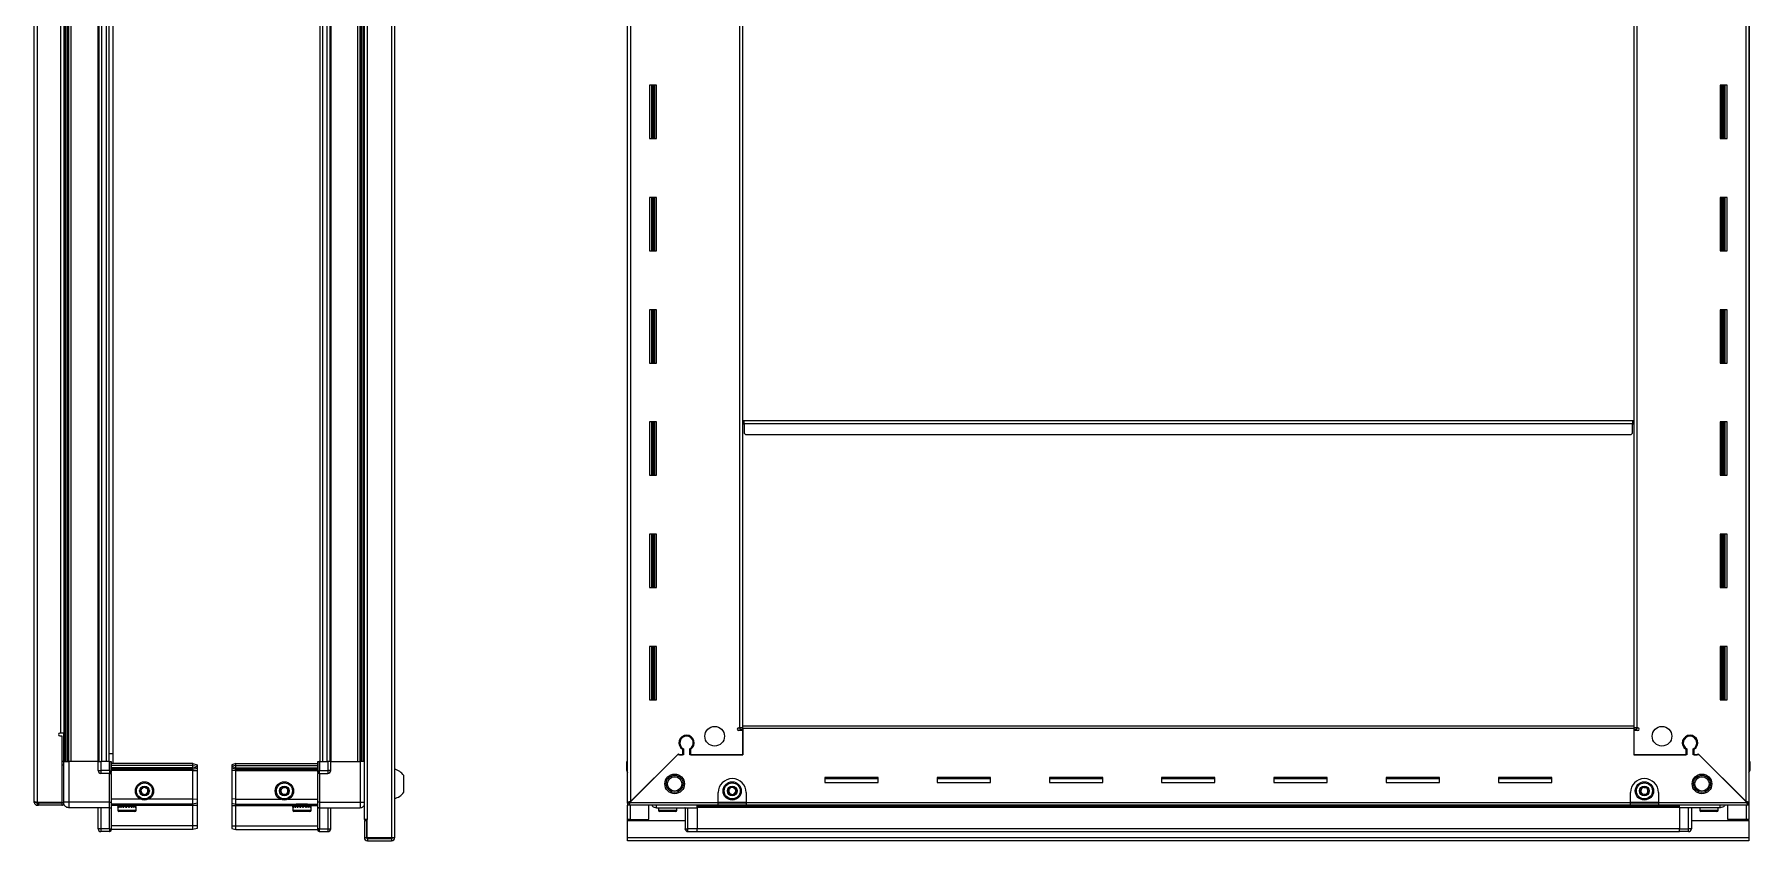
# Model space of a CAD drawing. Header units: millimetres. Extents: x 775 to 3162, y 464 to 2248.
# Drawn here: x 1864 to 3087, y 894 to 1469 of the extents above; entities that cross this region are included whole.
import ezdxf

# ---------------------------------------------------------------- set-up
doc = ezdxf.new("R2010")
doc.units = ezdxf.units.MM

msp = doc.modelspace()

# ---------------------------------------------------------------- linework, layer by layer
at = {"color": 8, "linetype": 'Continuous', "lineweight": 18}
for p, q in [((2119.02, 2091.33), (2119.02, 896.53)), ((2101.62, 2078.43), (2101.62, 909.43)), ((1866.52, 2066.18), (1866.52, 921.68)), ((2289.3, 2065.58), (2289.3, 922.28)), ((3084.1, 922.28), (3084.1, 2065.58)), ((1886.65, 2036.93), (1886.65, 950.93)), ((1889.1, 950.93), (1889.1, 2036.93)), ((1890.52, 2036.93), (1890.52, 950.93)), ((1909.92, 950.93), (1909.92, 2036.93)), ((1912.57, 950.93), (1912.57, 2036.93)), ((1915.77, 950.93), (1915.77, 2036.93)), ((2069.77, 2036.93), (2069.77, 950.93)), ((2072.97, 2036.93), (2072.97, 950.93)), ((2075.62, 2036.93), (2075.62, 950.93)), ((2095.02, 950.93), (2095.02, 2036.93)), ((2096.43, 2036.93), (2096.43, 950.93)), ((2098.88, 950.93), (2098.88, 2036.93)), ((1883.32, 971.18), (1883.32, 2016.68)), ((2367.1, 974.93), (2367.1, 2012.93)), ((3006.3, 2012.93), (3006.3, 974.93)), ((2304.2, 1432.93), (2304.2, 1394.93)), ((2305.44, 1432.93), (2305.44, 1394.93)), ((3067.97, 1394.93), (3067.97, 1432.93)), ((3069.2, 1394.93), (3069.2, 1432.93)), ((2304.2, 1352.93), (2304.2, 1314.93)), ((2305.44, 1352.93), (2305.44, 1314.93)), ((3067.97, 1314.93), (3067.97, 1352.93)), ((3069.2, 1314.93), (3069.2, 1352.93)), ((2304.2, 1272.93), (2304.2, 1234.93)), ((2305.44, 1272.93), (2305.44, 1234.93)), ((3067.97, 1234.93), (3067.97, 1272.93)), ((3069.2, 1234.93), (3069.2, 1272.93)), ((2304.2, 1192.93), (2304.2, 1154.93)), ((2305.44, 1192.93), (2305.44, 1154.93)), ((2370.2, 1191.83), (3003.2, 1191.83)), ((3067.97, 1154.93), (3067.97, 1192.93)), ((3069.2, 1154.93), (3069.2, 1192.93)), ((2304.2, 1112.93), (2304.2, 1074.93)), ((2305.44, 1112.93), (2305.44, 1074.93)), ((3067.97, 1074.93), (3067.97, 1112.93)), ((3069.2, 1074.93), (3069.2, 1112.93)), ((2304.2, 1032.93), (2304.2, 994.93)), ((2305.44, 1032.93), (2305.44, 994.93)), ((3067.97, 994.93), (3067.97, 1032.93)), ((3069.2, 994.93), (3069.2, 1032.93)), ((1885.42, 950.93), (1885.42, 971.18)), ((3004.2, 974.33), (2369.2, 974.33)), ((1888.92, 950.93), (1888.92, 921.93)), ((1909.92, 944.43), (1911.92, 944.43)), ((1911.92, 950.93), (1911.92, 944.43)), ((1911.92, 944.43), (1911.92, 942.43)), ((1917.92, 944.43), (1911.92, 944.43)), ((1917.92, 944.43), (1918.25, 944.43)), ((1919.12, 942.23), (1917.92, 942.23)), ((1977.42, 944.43), (1919.12, 944.43)), ((1977.42, 944.43), (1980.42, 944.43)), ((2008.12, 944.43), (2005.12, 944.43)), ((2008.12, 944.43), (2066.42, 944.43)), ((2067.62, 942.23), (2066.42, 942.23)), ((2067.62, 950.93), (2067.28, 950.93)), ((2067.62, 944.43), (2067.28, 944.43)), ((2067.62, 944.43), (2073.62, 944.43)), ((2073.62, 950.93), (2073.62, 944.43)), ((2075.62, 944.43), (2073.62, 944.43)), ((2073.62, 944.43), (2073.62, 942.43)), ((2096.62, 950.93), (2096.62, 921.93)), ((2287.2, 944.43), (2286.7, 944.43)), ((3086.2, 944.43), (3086.7, 944.43)), ((1917.92, 921.93), (1888.92, 921.93)), ((1911.92, 917.93), (1911.92, 902.93)), ((1917.92, 921.93), (1919.12, 921.93)), ((1919.12, 917.73), (1917.92, 917.73)), ((1926.42, 919.43), (1919.12, 919.43)), ((1977.42, 919.43), (1934.42, 919.43)), ((1980.42, 919.43), (1977.42, 919.43)), ((2005.12, 919.43), (2008.12, 919.43)), ((2008.12, 919.43), (2051.12, 919.43)), ((2059.12, 919.43), (2066.42, 919.43)), ((2067.62, 921.93), (2066.42, 921.93)), ((2067.62, 917.73), (2066.42, 917.73)), ((2067.62, 921.93), (2096.62, 921.93)), ((2073.62, 917.93), (2073.62, 902.93)), ((2288.8, 921.78), (2351.7, 921.78)), ((2289.3, 909.43), (2289.3, 919.68)), ((2330.2, 902.93), (2330.2, 917.93)), ((2336.7, 919.67), (3036.7, 919.67)), ((2336.7, 918.43), (3036.7, 918.43)), ((2371.7, 921.78), (2351.7, 921.78)), ((2371.7, 921.78), (3001.7, 921.78)), ((3021.7, 921.78), (3001.7, 921.78)), ((3021.7, 921.78), (3084.6, 921.78)), ((3043.2, 902.93), (3043.2, 917.93)), ((3084.1, 919.68), (3084.1, 909.43)), ((1924.09, 916.03), (1923.92, 916.03)), ((1936.92, 916.03), (1924.09, 916.03)), ((2061.62, 916.03), (2048.62, 916.03)), ((2289.3, 908.93), (2289.3, 909.43)), ((2313.51, 916.03), (2309.2, 916.03)), ((2322.2, 916.03), (2313.51, 916.03)), ((3059.18, 916.03), (3051.2, 916.03)), ((3064.2, 916.03), (3059.18, 916.03)), ((3084.1, 909.43), (3084.1, 908.93)), ((1911.92, 902.93), (1909.92, 902.93)), ((1911.92, 902.93), (1911.92, 900.93)), ((1917.92, 902.93), (1911.92, 902.93)), ((1917.92, 902.93), (1919.12, 902.93)), ((2067.62, 902.93), (2066.42, 902.93)), ((2067.62, 902.93), (2073.62, 902.93)), ((2073.62, 902.93), (2075.62, 902.93)), ((2073.62, 902.93), (2073.62, 900.93)), ((2101.12, 896.53), (2099.62, 896.53)), ((2101.72, 895.93), (2101.72, 894.43)), ((3086.2, 896.53), (2287.2, 896.53)), ((2328.2, 902.93), (2330.2, 902.93)), ((2336.7, 902.93), (2330.2, 902.93)), ((2330.2, 900.93), (2330.2, 902.93)), ((2336.7, 903.08), (3036.7, 903.08)), ((3036.7, 902.93), (3043.2, 902.93)), ((3045.2, 902.93), (3043.2, 902.93)), ((3043.2, 900.93), (3043.2, 902.93))]:
    msp.add_line(p, q, dxfattribs=at)
at = {"color": 7, "linetype": 'Continuous', "lineweight": 25}
for p, q in [((2121.12, 2091.33), (2121.12, 896.53)), ((2099.52, 2078.43), (2099.52, 909.43)), ((2287.2, 921.68), (2287.2, 2066.18)), ((3086.2, 2066.18), (3086.2, 921.68)), ((1864.42, 922.28), (1864.42, 2065.58)), ((1886.07, 950.93), (1886.07, 2036.93)), ((1887.86, 2036.93), (1887.86, 950.93)), ((1887.9, 2036.93), (1887.9, 950.93)), ((1910.57, 950.93), (1910.57, 2036.93)), ((1917.77, 950.93), (1917.77, 2036.93)), ((1920.27, 2029.93), (1920.27, 956.43)), ((2067.77, 2036.93), (2067.77, 950.93)), ((2074.97, 2036.93), (2074.97, 950.93)), ((2097.64, 950.93), (2097.64, 2036.93)), ((2097.68, 950.93), (2097.68, 2036.93)), ((2099.47, 2036.93), (2099.47, 950.93)), ((2286.85, 2036.93), (2286.85, 950.93)), ((3086.55, 950.93), (3086.55, 2036.93)), ((1885.42, 2016.68), (1885.42, 971.18)), ((2369.2, 976.43), (2369.2, 2011.43)), ((3004.2, 2011.43), (3004.2, 976.43)), ((2307.7, 1432.93), (2302.7, 1432.93)), ((2302.7, 1432.93), (2302.7, 1394.93)), ((2304.85, 1394.93), (2304.85, 1432.93)), ((2306.65, 1394.93), (2306.65, 1432.93)), ((2306.68, 1394.93), (2306.68, 1432.93)), ((2307.7, 1394.93), (2307.7, 1432.93)), ((3065.7, 1432.93), (3065.7, 1394.93)), ((3070.7, 1432.93), (3065.7, 1432.93)), ((3066.73, 1432.93), (3066.73, 1394.93)), ((3066.76, 1432.93), (3066.76, 1394.93)), ((3068.55, 1432.93), (3068.55, 1394.93)), ((3070.7, 1394.93), (3070.7, 1432.93)), ((2302.7, 1394.93), (2307.7, 1394.93)), ((3065.7, 1394.93), (3070.7, 1394.93)), ((2307.7, 1352.93), (2302.7, 1352.93)), ((2302.7, 1352.93), (2302.7, 1314.93)), ((2304.85, 1314.93), (2304.85, 1352.93)), ((2306.65, 1314.93), (2306.65, 1352.93)), ((2306.68, 1314.93), (2306.68, 1352.93)), ((2307.7, 1314.93), (2307.7, 1352.93)), ((3065.7, 1352.93), (3065.7, 1314.93)), ((3070.7, 1352.93), (3065.7, 1352.93)), ((3066.73, 1352.93), (3066.73, 1314.93)), ((3066.76, 1352.93), (3066.76, 1314.93)), ((3068.55, 1352.93), (3068.55, 1314.93)), ((3070.7, 1314.93), (3070.7, 1352.93)), ((2302.7, 1314.93), (2307.7, 1314.93)), ((3065.7, 1314.93), (3070.7, 1314.93)), ((2307.7, 1272.93), (2302.7, 1272.93)), ((2302.7, 1272.93), (2302.7, 1234.93)), ((2304.85, 1234.93), (2304.85, 1272.93)), ((2306.65, 1234.93), (2306.65, 1272.93)), ((2306.68, 1234.93), (2306.68, 1272.93)), ((2307.7, 1234.93), (2307.7, 1272.93)), ((3065.7, 1272.93), (3065.7, 1234.93)), ((3070.7, 1272.93), (3065.7, 1272.93)), ((3066.73, 1272.93), (3066.73, 1234.93)), ((3066.76, 1272.93), (3066.76, 1234.93)), ((3068.55, 1272.93), (3068.55, 1234.93)), ((3070.7, 1234.93), (3070.7, 1272.93)), ((2302.7, 1234.93), (2307.7, 1234.93)), ((3065.7, 1234.93), (3070.7, 1234.93)), ((2307.7, 1192.93), (2302.7, 1192.93)), ((2302.7, 1192.93), (2302.7, 1154.93)), ((2304.85, 1154.93), (2304.85, 1192.93)), ((2306.65, 1154.93), (2306.65, 1192.93)), ((2306.68, 1154.93), (2306.68, 1192.93)), ((2307.7, 1154.93), (2307.7, 1192.93)), ((2369.2, 1193.93), (2369.95, 1193.93)), ((2369.95, 1193.93), (2369.95, 1191.08)), ((2369.95, 1191.08), (2370.2, 1191.08)), ((2370.2, 1191.83), (2370.2, 1193.93)), ((2370.2, 1193.93), (3003.2, 1193.93)), ((2370.2, 1191.83), (2370.2, 1184.93)), ((3003.2, 1193.93), (3003.2, 1191.83)), ((3003.2, 1184.93), (3003.2, 1191.83)), ((3003.2, 1191.08), (3003.45, 1191.08)), ((3003.45, 1191.08), (3003.45, 1193.93)), ((3003.45, 1193.93), (3004.2, 1193.93)), ((3065.7, 1192.93), (3065.7, 1154.93)), ((3070.7, 1192.93), (3065.7, 1192.93)), ((3066.73, 1192.93), (3066.73, 1154.93)), ((3066.76, 1192.93), (3066.76, 1154.93)), ((3068.55, 1192.93), (3068.55, 1154.93)), ((3070.7, 1154.93), (3070.7, 1192.93)), ((2370.2, 1184.93), (2371.2, 1183.93)), ((2371.2, 1183.93), (3002.2, 1183.93)), ((3002.2, 1183.93), (3003.2, 1184.93)), ((2302.7, 1154.93), (2307.7, 1154.93)), ((3065.7, 1154.93), (3070.7, 1154.93)), ((2307.7, 1112.93), (2302.7, 1112.93)), ((2302.7, 1112.93), (2302.7, 1074.93)), ((2304.85, 1074.93), (2304.85, 1112.93)), ((2306.65, 1074.93), (2306.65, 1112.93)), ((2306.68, 1074.93), (2306.68, 1112.93)), ((2307.7, 1074.93), (2307.7, 1112.93)), ((3065.7, 1112.93), (3065.7, 1074.93)), ((3070.7, 1112.93), (3065.7, 1112.93)), ((3066.73, 1112.93), (3066.73, 1074.93)), ((3066.76, 1112.93), (3066.76, 1074.93)), ((3068.55, 1112.93), (3068.55, 1074.93)), ((3070.7, 1074.93), (3070.7, 1112.93)), ((2302.7, 1074.93), (2307.7, 1074.93)), ((3065.7, 1074.93), (3070.7, 1074.93)), ((2307.7, 1032.93), (2302.7, 1032.93)), ((2302.7, 1032.93), (2302.7, 994.93)), ((2304.85, 994.93), (2304.85, 1032.93)), ((2306.65, 994.93), (2306.65, 1032.93)), ((2306.68, 994.93), (2306.68, 1032.93)), ((2307.7, 994.93), (2307.7, 1032.93)), ((3065.7, 1032.93), (3065.7, 994.93)), ((3070.7, 1032.93), (3065.7, 1032.93)), ((3066.73, 1032.93), (3066.73, 994.93)), ((3066.76, 1032.93), (3066.76, 994.93)), ((3068.55, 1032.93), (3068.55, 994.93)), ((3070.7, 994.93), (3070.7, 1032.93)), ((2302.7, 994.93), (2307.7, 994.93)), ((3065.7, 994.93), (3070.7, 994.93)), ((1883.32, 971.18), (1882.57, 971.18)), ((1882.57, 969.18), (1883.92, 969.18)), ((1885.42, 971.18), (1883.32, 971.18)), ((1883.92, 969.18), (1883.92, 921.68)), ((2327.2, 969.31), (2327.2, 968.55)), ((2366.35, 974.93), (2367.1, 974.93)), ((2369.2, 972.93), (2366.35, 972.93)), ((2369.2, 974.93), (2367.1, 974.93)), ((2367.2, 974.93), (2367.2, 973.93)), ((2367.2, 973.93), (2369.2, 973.93)), ((2369.2, 974.33), (2369.2, 976.43)), ((2369.2, 976.43), (3004.2, 976.43)), ((2369.2, 974.33), (2369.2, 955.68)), ((2369.2, 955.68), (2369.2, 972.93)), ((3004.2, 976.43), (3004.2, 974.33)), ((3006.3, 974.93), (3004.2, 974.93)), ((3004.2, 974.33), (3004.2, 955.68)), ((3004.2, 973.93), (3006.2, 973.93)), ((3004.2, 972.93), (3004.2, 955.68)), ((3007.05, 972.93), (3004.2, 972.93)), ((3006.2, 973.93), (3006.2, 974.93)), ((3006.3, 974.93), (3007.05, 974.93)), ((3046.2, 969.31), (3046.2, 968.55)), ((1920.27, 956.43), (1917.77, 956.43)), ((1920.27, 956.43), (1920.27, 949.43)), ((2322.7, 955.68), (2288.8, 921.78)), ((2289.3, 922.28), (2323.4, 956.38)), ((2326.9, 955.68), (2322.7, 955.68)), ((2323.4, 956.38), (2324.1, 955.68)), ((2324.1, 955.68), (2326.2, 955.68)), ((2326.2, 959.57), (2326.2, 955.68)), ((2326.9, 959.97), (2326.9, 955.68)), ((2331.5, 955.68), (2331.5, 959.97)), ((2369.2, 955.68), (2331.5, 955.68)), ((2332.2, 955.68), (2332.2, 959.57)), ((2332.2, 955.68), (2369.2, 955.68)), ((3041.9, 955.68), (3004.2, 955.68)), ((3004.2, 955.68), (3041.2, 955.68)), ((3041.2, 959.57), (3041.2, 955.68)), ((3041.9, 959.97), (3041.9, 955.68)), ((3046.5, 955.68), (3046.5, 959.97)), ((3050.7, 955.68), (3046.5, 955.68)), ((3047.2, 955.68), (3047.2, 959.57)), ((3047.2, 955.68), (3049.3, 955.68)), ((3049.3, 955.68), (3050, 956.38)), ((3050, 956.38), (3084.1, 922.28)), ((3084.6, 921.78), (3050.7, 955.68)), ((1885.42, 950.93), (1883.92, 950.93)), ((1885.42, 948.18), (1883.92, 948.18)), ((1885.42, 921.93), (1885.42, 950.93)), ((1909.92, 950.93), (1888.92, 950.93)), ((1909.92, 944.43), (1909.92, 950.93)), ((1909.92, 950.93), (1911.92, 950.93)), ((1917.92, 950.93), (1911.92, 950.93)), ((1917.92, 942.43), (1911.92, 942.43)), ((1917.92, 944.43), (1917.92, 950.93)), ((1917.92, 950.93), (1918.25, 950.93)), ((1917.92, 944.43), (1917.92, 942.43)), ((1917.92, 944.43), (1917.92, 942.43)), ((1917.92, 942.43), (1919.12, 942.43)), ((1917.92, 942.23), (1917.92, 942.43)), ((1917.92, 921.93), (1917.92, 942.23)), ((1918.25, 944.43), (1918.25, 950.93)), ((1918.25, 950.93), (1919.12, 950.93)), ((1919.12, 950.93), (1919.12, 943.11)), ((1977.42, 949.43), (1919.12, 949.43)), ((1977.42, 947.93), (1919.12, 947.93)), ((1977.42, 946.43), (1919.12, 946.43)), ((1977.42, 945.43), (1919.12, 945.43)), ((1919.12, 942.43), (1919.12, 943.11)), ((1919.12, 942.43), (1919.12, 942.23)), ((1919.12, 942.23), (1919.12, 921.93)), ((1977.42, 947.93), (1977.42, 949.43)), ((1977.42, 949.43), (1980.42, 948.63)), ((1977.42, 946.43), (1977.42, 947.93)), ((1977.42, 947.93), (1980.42, 947.48)), ((1977.42, 946.43), (1980.42, 946.98)), ((1977.42, 945.43), (1977.42, 946.43)), ((1977.42, 945.43), (1980.42, 946.24)), ((1977.42, 944.43), (1977.42, 945.43)), ((1977.42, 923.93), (1977.42, 944.43)), ((1980.42, 948.63), (1980.42, 947.48)), ((1980.42, 947.48), (1980.42, 946.98)), ((1980.42, 946.98), (1980.42, 946.24)), ((1980.42, 946.24), (1980.42, 944.43)), ((1980.42, 944.43), (1980.42, 924.27)), ((2008.12, 949.43), (2005.12, 948.63)), ((2005.12, 948.63), (2005.12, 947.48)), ((2008.12, 947.93), (2005.12, 947.48)), ((2005.12, 947.48), (2005.12, 946.98)), ((2008.12, 946.43), (2005.12, 946.98)), ((2005.12, 946.98), (2005.12, 946.24)), ((2008.12, 945.43), (2005.12, 946.24)), ((2005.12, 946.24), (2005.12, 944.43)), ((2005.12, 944.43), (2005.12, 924.27)), ((2008.12, 947.93), (2008.12, 949.43)), ((2008.12, 949.43), (2066.42, 949.43)), ((2008.12, 946.43), (2008.12, 947.93)), ((2008.12, 947.93), (2066.42, 947.93)), ((2008.12, 946.43), (2066.42, 946.43)), ((2008.12, 945.43), (2008.12, 946.43)), ((2008.12, 945.43), (2066.42, 945.43)), ((2008.12, 944.43), (2008.12, 945.43)), ((2008.12, 923.93), (2008.12, 944.43)), ((2066.42, 943.11), (2066.42, 950.93)), ((2066.42, 950.93), (2067.28, 950.93)), ((2066.42, 943.11), (2066.42, 942.43)), ((2067.62, 942.43), (2066.42, 942.43)), ((2066.42, 942.23), (2066.42, 942.43)), ((2066.42, 921.93), (2066.42, 942.23)), ((2067.28, 950.93), (2067.28, 950.93)), ((2067.28, 950.93), (2067.28, 944.43)), ((2067.62, 950.93), (2067.28, 950.93)), ((2067.62, 950.93), (2067.62, 944.43)), ((2067.62, 950.93), (2067.62, 950.93)), ((2067.62, 950.93), (2073.62, 950.93)), ((2067.62, 950.93), (2067.62, 944.43)), ((2067.62, 942.43), (2067.62, 944.43)), ((2067.62, 942.43), (2067.62, 942.23)), ((2067.62, 942.43), (2073.62, 942.43)), ((2067.62, 942.23), (2067.62, 921.93)), ((2075.62, 950.93), (2073.62, 950.93)), ((2075.62, 944.43), (2075.62, 950.93)), ((2075.62, 950.93), (2096.62, 950.93)), ((2286.7, 944.43), (2286.7, 950.93)), ((2286.7, 950.93), (2286.7, 950.93)), ((2286.7, 950.93), (2286.7, 950.93)), ((2286.7, 950.93), (2286.7, 944.43)), ((2287.2, 950.93), (2286.7, 950.93)), ((2287.2, 943.11), (2287.2, 943.11)), ((3086.2, 950.93), (3086.7, 950.93)), ((3086.7, 950.93), (3086.7, 950.93)), ((3086.7, 944.43), (3086.7, 950.93)), ((3086.7, 950.93), (3086.7, 944.43)), ((2127.72, 928.93), (2127.72, 940.93)), ((2465.7, 939.43), (2427.7, 939.43)), ((2427.7, 939.43), (2427.7, 935.93)), ((2427.7, 938.68), (2465.7, 938.68)), ((2427.7, 935.93), (2465.7, 935.93)), ((2465.7, 935.93), (2465.7, 939.43)), ((2545.7, 939.43), (2507.7, 939.43)), ((2507.7, 939.43), (2507.7, 935.93)), ((2507.7, 938.68), (2545.7, 938.68)), ((2507.7, 935.93), (2545.7, 935.93)), ((2545.7, 935.93), (2545.7, 939.43)), ((2625.7, 939.43), (2587.7, 939.43)), ((2587.7, 939.43), (2587.7, 935.93)), ((2587.7, 938.68), (2625.7, 938.68)), ((2587.7, 935.93), (2625.7, 935.93)), ((2625.7, 935.93), (2625.7, 939.43)), ((2705.7, 939.43), (2667.7, 939.43)), ((2667.7, 939.43), (2667.7, 935.93)), ((2667.7, 938.68), (2705.7, 938.68)), ((2667.7, 935.93), (2705.7, 935.93)), ((2705.7, 935.93), (2705.7, 939.43)), ((2785.7, 939.43), (2747.7, 939.43)), ((2747.7, 939.43), (2747.7, 935.93)), ((2747.7, 938.68), (2785.7, 938.68)), ((2747.7, 935.93), (2785.7, 935.93)), ((2785.7, 935.93), (2785.7, 939.43)), ((2865.7, 939.43), (2827.7, 939.43)), ((2827.7, 939.43), (2827.7, 935.93)), ((2827.7, 938.68), (2865.7, 938.68)), ((2827.7, 935.93), (2865.7, 935.93)), ((2865.7, 935.93), (2865.7, 939.43)), ((2945.7, 939.43), (2907.7, 939.43)), ((2907.7, 939.43), (2907.7, 935.93)), ((2907.7, 938.68), (2945.7, 938.68)), ((2907.7, 935.93), (2945.7, 935.93)), ((2945.7, 935.93), (2945.7, 939.43)), ((1864.42, 921.78), (1864.42, 922.28)), ((1865.92, 921.78), (1864.42, 921.78)), ((1883.92, 921.68), (1866.52, 921.68)), ((1866.52, 921.18), (1866.52, 919.68)), ((1866.52, 921.18), (1867.42, 921.18)), ((1866.52, 919.68), (1867.42, 919.68)), ((1867.42, 921.18), (1867.42, 919.68)), ((1883.92, 921.18), (1867.42, 921.18)), ((1883.92, 919.68), (1867.42, 919.68)), ((1883.92, 921.68), (1885.42, 921.68)), ((1883.92, 921.18), (1883.92, 919.68)), ((1917.92, 917.93), (1888.92, 917.93)), ((1909.92, 902.93), (1909.92, 917.93)), ((1917.92, 917.93), (1917.92, 921.93)), ((1917.92, 917.93), (1919.12, 917.93)), ((1917.92, 917.73), (1917.92, 917.93)), ((1917.92, 902.93), (1917.92, 917.73)), ((1940.42, 923.93), (1919.12, 923.93)), ((1919.12, 921.93), (1919.12, 917.93)), ((1977.42, 920.43), (1919.12, 920.43)), ((1919.12, 917.93), (1919.12, 917.73)), ((1919.12, 917.73), (1919.12, 902.93)), ((1923.92, 918.93), (1923.92, 916.03)), ((1924.01, 918.93), (1923.92, 918.93)), ((1924.01, 918.43), (1924.01, 918.93)), ((1924.18, 918.93), (1924.01, 918.93)), ((1924.01, 918.43), (1924.18, 918.43)), ((1924.18, 918.43), (1924.18, 918.93)), ((1924.67, 918.93), (1924.18, 918.93)), ((1924.67, 918.43), (1924.67, 918.93)), ((1925.05, 918.93), (1924.67, 918.93)), ((1924.67, 918.43), (1925.05, 918.43)), ((1925.05, 918.43), (1925.05, 918.93)), ((1925.89, 918.93), (1925.05, 918.93)), ((1925.89, 918.43), (1925.89, 918.93)), ((1926.45, 918.93), (1925.89, 918.93)), ((1925.89, 918.43), (1926.45, 918.43)), ((1926.02, 919.03), (1926.02, 918.93)), ((1931.42, 919.03), (1926.02, 919.03)), ((1926.42, 920.43), (1926.42, 920.4)), ((1926.42, 920.4), (1927.11, 919.92)), ((1926.52, 920.4), (1926.42, 920.4)), ((1927.11, 919.92), (1926.42, 919.43)), ((1926.52, 919.43), (1926.42, 919.43)), ((1926.45, 918.43), (1926.45, 918.93)), ((1927.55, 918.93), (1926.45, 918.93)), ((1934.42, 920.4), (1926.52, 920.4)), ((1934.42, 919.43), (1926.52, 919.43)), ((1927.2, 919.92), (1927.11, 919.92)), ((1933.73, 919.92), (1927.2, 919.92)), ((1927.55, 918.43), (1927.55, 918.93)), ((1928.23, 918.93), (1927.55, 918.93)), ((1927.55, 918.43), (1928.23, 918.43)), ((1928.23, 918.43), (1928.23, 918.93)), ((1929.5, 918.93), (1928.23, 918.93)), ((1929.5, 918.43), (1929.5, 918.93)), ((1929.79, 918.93), (1929.5, 918.93)), ((1929.5, 918.43), (1930.23, 918.43)), ((1929.79, 918.43), (1929.79, 918.93)), ((1930.23, 918.43), (1930.23, 918.93)), ((1931.53, 918.93), (1930.23, 918.93)), ((1934.82, 919.03), (1931.42, 919.03)), ((1931.53, 918.43), (1931.53, 918.93)), ((1931.53, 918.43), (1932.25, 918.43)), ((1931.66, 918.43), (1931.66, 918.93)), ((1932.25, 918.93), (1931.66, 918.93)), ((1932.25, 918.43), (1932.25, 918.93)), ((1933.45, 918.93), (1932.25, 918.93)), ((1933.45, 918.43), (1933.45, 918.93)), ((1934.09, 918.93), (1933.45, 918.93)), ((1933.45, 918.43), (1934.09, 918.43)), ((1933.73, 919.92), (1934.42, 920.4)), ((1934.42, 919.43), (1933.73, 919.92)), ((1934.09, 918.43), (1934.09, 918.93)), ((1935.08, 918.93), (1934.09, 918.93)), ((1934.42, 920.4), (1934.42, 920.43)), ((1934.82, 918.93), (1934.82, 919.03)), ((1935.08, 918.43), (1935.08, 918.93)), ((1935.57, 918.93), (1935.08, 918.93)), ((1935.08, 918.43), (1935.57, 918.43)), ((1935.57, 918.43), (1935.57, 918.93)), ((1936.25, 918.93), (1935.57, 918.93)), ((1936.25, 918.43), (1936.25, 918.93)), ((1936.54, 918.93), (1936.25, 918.93)), ((1936.25, 918.43), (1936.54, 918.43)), ((1936.54, 918.43), (1936.54, 918.93)), ((1936.85, 918.93), (1936.54, 918.93)), ((1936.85, 918.43), (1936.85, 918.93)), ((1936.92, 918.93), (1936.85, 918.93)), ((1936.85, 918.43), (1936.92, 918.43)), ((1936.92, 916.03), (1936.92, 918.93)), ((1936.92, 918.43), (1936.92, 918.93)), ((1936.92, 918.93), (1936.92, 918.93)), ((1977.42, 923.93), (1945.42, 923.93)), ((1977.42, 923.93), (1980.42, 924.27)), ((1977.42, 920.43), (1977.42, 923.93)), ((1980.42, 921.24), (1977.42, 920.43)), ((1977.42, 919.43), (1977.42, 920.43)), ((1977.42, 904.93), (1977.42, 919.43)), ((1980.42, 924.27), (1980.42, 921.24)), ((1980.42, 921.24), (1980.42, 919.43)), ((1980.42, 919.43), (1980.42, 905.09)), ((2008.12, 923.93), (2005.12, 924.27)), ((2005.12, 924.27), (2005.12, 921.24)), ((2005.12, 921.24), (2008.12, 920.43)), ((2005.12, 921.24), (2005.12, 919.43)), ((2005.12, 919.43), (2005.12, 905.09)), ((2008.12, 923.93), (2040.12, 923.93)), ((2008.12, 920.43), (2008.12, 923.93)), ((2008.12, 920.43), (2066.42, 920.43)), ((2008.12, 919.43), (2008.12, 920.43)), ((2008.12, 904.93), (2008.12, 919.43)), ((2045.12, 923.93), (2066.42, 923.93)), ((2048.62, 918.93), (2048.62, 916.03)), ((2048.64, 918.93), (2048.62, 918.93)), ((2048.64, 918.43), (2048.64, 918.93)), ((2048.73, 918.93), (2048.64, 918.93)), ((2048.64, 918.43), (2048.73, 918.43)), ((2048.73, 918.43), (2048.73, 918.93)), ((2049.11, 918.93), (2048.73, 918.93)), ((2049.11, 918.43), (2049.11, 918.93)), ((2049.43, 918.93), (2049.11, 918.93)), ((2049.11, 918.43), (2049.43, 918.43)), ((2049.43, 918.43), (2049.43, 918.93)), ((2050.16, 918.93), (2049.43, 918.93)), ((2050.16, 918.43), (2050.16, 918.93)), ((2050.67, 918.93), (2050.16, 918.93)), ((2050.16, 918.43), (2050.67, 918.43)), ((2050.67, 918.43), (2050.67, 918.93)), ((2051.71, 918.93), (2050.67, 918.93)), ((2050.72, 919.03), (2050.72, 918.93)), ((2059.52, 919.03), (2050.72, 919.03)), ((2051.12, 920.43), (2051.12, 920.4)), ((2051.12, 920.4), (2051.81, 919.92)), ((2059.12, 920.4), (2051.12, 920.4)), ((2051.81, 919.92), (2051.12, 919.43)), ((2059.12, 919.43), (2051.12, 919.43)), ((2051.71, 918.43), (2051.71, 918.93)), ((2052.36, 918.93), (2051.71, 918.93)), ((2051.71, 918.43), (2052.36, 918.43)), ((2058.43, 919.92), (2051.81, 919.92)), ((2052.36, 918.43), (2052.36, 918.93)), ((2053.58, 918.93), (2052.36, 918.93)), ((2053.58, 918.43), (2053.58, 918.93)), ((2054.08, 918.93), (2053.58, 918.93)), ((2053.58, 918.43), (2054.31, 918.43)), ((2054.08, 918.43), (2054.08, 918.93)), ((2054.31, 918.43), (2054.31, 918.93)), ((2055.61, 918.93), (2054.31, 918.93)), ((2055.61, 918.43), (2055.61, 918.93)), ((2055.61, 918.43), (2056.34, 918.43)), ((2055.95, 918.43), (2055.95, 918.93)), ((2056.34, 918.93), (2055.95, 918.93)), ((2056.34, 918.43), (2056.34, 918.93)), ((2057.59, 918.93), (2056.34, 918.93)), ((2057.59, 918.43), (2057.59, 918.93)), ((2058.26, 918.93), (2057.59, 918.93)), ((2057.59, 918.43), (2058.26, 918.43)), ((2058.26, 918.43), (2058.26, 918.93)), ((2059.33, 918.93), (2058.26, 918.93)), ((2058.43, 919.92), (2059.12, 920.4)), ((2059.12, 919.43), (2058.43, 919.92)), ((2059.12, 920.4), (2059.12, 920.43)), ((2059.33, 918.43), (2059.33, 918.93)), ((2059.86, 918.93), (2059.33, 918.93)), ((2059.33, 918.43), (2059.86, 918.43)), ((2059.52, 918.93), (2059.52, 919.03)), ((2059.86, 918.43), (2059.86, 918.93)), ((2060.65, 918.93), (2059.86, 918.93)), ((2060.65, 918.43), (2060.65, 918.93)), ((2061, 918.93), (2060.65, 918.93)), ((2060.65, 918.43), (2061, 918.43)), ((2061, 918.43), (2061, 918.93)), ((2061.43, 918.93), (2061, 918.93)), ((2061.43, 918.43), (2061.43, 918.93)), ((2061.57, 918.93), (2061.43, 918.93)), ((2061.43, 918.43), (2061.57, 918.43)), ((2061.57, 918.43), (2061.57, 918.93)), ((2061.62, 918.93), (2061.57, 918.93)), ((2061.62, 916.03), (2061.62, 918.93)), ((2066.42, 917.93), (2066.42, 921.93)), ((2067.62, 917.93), (2066.42, 917.93)), ((2066.42, 917.73), (2066.42, 917.93)), ((2066.42, 902.93), (2066.42, 917.73)), ((2067.62, 921.93), (2067.62, 917.93)), ((2067.62, 917.93), (2067.62, 917.73)), ((2067.62, 917.93), (2096.62, 917.93)), ((2067.62, 917.73), (2067.62, 902.93)), ((2067.62, 917.73), (2067.62, 902.93)), ((2075.62, 902.93), (2075.62, 917.93)), ((2287.2, 921.18), (2287.2, 921.68)), ((2288.7, 921.68), (2287.2, 921.68)), ((2287.2, 921.18), (2287.2, 919.68)), ((2288.2, 921.18), (2287.2, 921.18)), ((2287.2, 909.43), (2287.2, 919.68)), ((2288.2, 919.68), (2287.2, 919.68)), ((2288.2, 921.18), (2288.2, 919.68)), ((2351.7, 919.68), (2288.2, 919.68)), ((2302.2, 909.43), (2302.2, 919.68)), ((2307.7, 917.93), (2336.7, 917.93)), ((2309.2, 917.93), (2309.2, 916.03)), ((2322.2, 916.03), (2322.2, 917.93)), ((2328.2, 917.93), (2328.2, 902.93)), ((3036.7, 919.08), (2336.7, 919.08)), ((2336.7, 917.93), (2336.7, 918.43)), ((2336.7, 917.93), (2336.7, 902.93)), ((2351.7, 921.78), (2351.7, 928.68)), ((2351.7, 919.68), (2351.7, 921.78)), ((2371.7, 921.18), (2351.7, 921.18)), ((2371.7, 919.68), (2351.7, 919.68)), ((2371.7, 928.68), (2371.7, 921.78)), ((2371.7, 921.78), (2371.7, 919.68)), ((3001.7, 919.68), (2371.7, 919.68)), ((3001.7, 921.78), (3001.7, 928.68)), ((3001.7, 919.68), (3001.7, 921.78)), ((3021.7, 921.18), (3001.7, 921.18)), ((3021.7, 919.68), (3001.7, 919.68)), ((3021.7, 928.68), (3021.7, 921.78)), ((3021.7, 921.78), (3021.7, 919.68)), ((3085.2, 919.68), (3021.7, 919.68)), ((3036.7, 917.93), (3036.7, 918.43)), ((3065.7, 917.93), (3036.7, 917.93)), ((3036.7, 917.93), (3036.7, 902.93)), ((3045.2, 917.93), (3045.2, 902.93)), ((3051.2, 917.93), (3051.2, 916.03)), ((3064.2, 916.03), (3064.2, 917.93)), ((3071.2, 909.43), (3071.2, 919.68)), ((3084.7, 921.68), (3086.2, 921.68)), ((3085.2, 921.18), (3085.2, 919.68)), ((3086.2, 921.18), (3085.2, 921.18)), ((3086.2, 919.68), (3085.2, 919.68)), ((3086.2, 921.68), (3086.2, 921.18)), ((3086.2, 921.18), (3086.2, 919.68)), ((3086.2, 919.68), (3086.2, 909.43)), ((1977.42, 904.93), (1919.12, 904.93)), ((1924.87, 915.23), (1924.72, 915.23)), ((1936.12, 915.23), (1924.87, 915.23)), ((1980.42, 905.09), (1977.42, 904.93)), ((1977.42, 902.43), (1977.42, 904.93)), ((1980.42, 905.09), (1980.42, 903.24)), ((2005.12, 905.09), (2008.12, 904.93)), ((2005.12, 905.09), (2005.12, 903.24)), ((2008.12, 904.93), (2066.42, 904.93)), ((2008.12, 902.43), (2008.12, 904.93)), ((2060.82, 915.23), (2049.42, 915.23)), ((2101.62, 909.43), (2099.52, 909.43)), ((2099.62, 908.93), (2101.12, 908.93)), ((2099.62, 908.93), (2099.62, 896.53)), ((2101.12, 908.93), (2101.12, 896.53)), ((2101.62, 896.53), (2101.62, 909.43)), ((2289.3, 909.43), (2287.2, 909.43)), ((2287.2, 908.93), (2287.2, 909.43)), ((2287.2, 896.53), (2287.2, 908.93)), ((2287.2, 908.93), (2328.2, 908.93)), ((2288.7, 908.93), (2288.7, 909.43)), ((2289.3, 909.43), (2302.2, 909.43)), ((2313.78, 915.23), (2310, 915.23)), ((2321.4, 915.23), (2313.78, 915.23)), ((3045.2, 908.93), (3086.2, 908.93)), ((3059, 915.23), (3052, 915.23)), ((3063.4, 915.23), (3059, 915.23)), ((3084.1, 909.43), (3071.2, 909.43)), ((3086.2, 909.43), (3084.1, 909.43)), ((3084.7, 908.93), (3084.7, 909.43)), ((3086.2, 908.93), (3086.2, 909.43)), ((3086.2, 908.93), (3086.2, 896.53)), ((1917.92, 900.93), (1911.92, 900.93)), ((1917.92, 902.93), (1917.92, 900.93)), ((1917.92, 900.93), (1918.25, 900.93)), ((1917.92, 900.93), (1918.25, 900.93)), ((1917.92, 900.93), (1917.92, 900.93)), ((1918.25, 900.93), (1919.12, 901.43)), ((1918.25, 900.93), (1919.12, 901.43)), ((1919.12, 901.43), (1919.12, 902.93)), ((1977.42, 902.43), (1919.12, 902.43)), ((1980.42, 903.24), (1977.42, 902.43)), ((2005.12, 903.24), (2008.12, 902.43)), ((2008.12, 902.43), (2066.42, 902.43)), ((2066.42, 902.93), (2066.42, 901.43)), ((2066.42, 901.43), (2067.28, 900.93)), ((2067.62, 900.93), (2067.28, 900.93)), ((2067.62, 900.93), (2067.62, 902.93)), ((2067.62, 900.93), (2073.62, 900.93)), ((2119.02, 896.53), (2101.62, 896.53)), ((2101.72, 895.93), (2119.02, 895.93)), ((2101.72, 894.43), (2119.02, 894.43)), ((2121.12, 896.53), (2119.02, 896.53)), ((2119.02, 895.93), (2119.02, 894.43)), ((2287.2, 894.43), (2287.2, 896.53)), ((3086.2, 894.43), (2287.2, 894.43)), ((2328.2, 902.93), (2328.2, 902.93)), ((2330.2, 900.93), (2336.7, 900.93)), ((2330.2, 900.93), (2336.7, 900.93)), ((2336.7, 900.93), (2336.7, 902.93)), ((2336.7, 901.08), (3036.7, 901.08)), ((2336.7, 900.93), (2336.7, 900.93)), ((3036.7, 900.93), (3036.7, 902.93)), ((3043.2, 900.93), (3036.7, 900.93)), ((3036.7, 900.93), (3036.7, 900.93)), ((3036.7, 900.93), (3036.7, 900.93)), ((3043.2, 900.93), (3036.7, 900.93)), ((3044.53, 901.43), (3044.53, 901.43)), ((3086.2, 896.53), (3086.2, 894.43))]:
    msp.add_line(p, q, dxfattribs=at)
at = {"color": 7, "linetype": 'Continuous', "lineweight": 25, "flags": 128}
msp.add_lwpolyline([(2328.35, 902.18), (2328.24, 902.54), (2328.2, 902.93)], dxfattribs=at)
at = {"color": 7, "linetype": 'Continuous', "lineweight": 25}
for centre, radius in [((2349.2, 968.93), 7), ((3024.2, 968.93), 7), ((2320.7, 934.93), 7), ((3052.7, 934.93), 7), ((1942.92, 929.93), 6.5), ((1942.92, 929.93), 3.46), ((2042.62, 929.93), 6.5), ((2042.62, 929.93), 3.46), ((2320.7, 934.93), 6.03), ((2320.7, 934.93), 5.1), ((2361.7, 929.93), 6.5), ((2361.7, 929.93), 3.46), ((3011.7, 929.93), 6.5), ((3011.7, 929.93), 3.46), ((3052.7, 934.93), 6.02), ((3052.7, 934.93), 5.1)]:
    msp.add_circle(centre, radius, dxfattribs=at)
at = {"color": 8, "linetype": 'Continuous', "lineweight": 18}
for centre in [(1942.92, 929.93), (2042.62, 929.93), (2361.7, 929.93), (3011.7, 929.93)]:
    msp.add_circle(centre, 5.7, dxfattribs=at)
at = {"color": 7, "linetype": 'Continuous', "lineweight": 25}
for centre, radius, start, end in [((1882.57, 970.18), 1, 90, 270), ((2329.2, 964.18), 5.5, 303.05573, 236.94427), ((2329.2, 964.18), 4.8, 298.63099, 241.36901), ((2366.35, 973.93), 1, 90, 270), ((3007.05, 973.93), 1, 270, 90), ((3044.2, 964.18), 5.5, 303.05573, 236.94427), ((3044.2, 964.18), 4.8, 298.63099, 241.36901), ((1911.92, 944.43), 2, 180, 270), ((2073.62, 944.43), 2, 270, 0), ((2118.09, 933.91), 11.91, 36.1266, 75.29965), ((2288.7, 944.43), 2, 180, 198.58003), ((2288.7, 944.43), 2, 180, 221.39416), ((2288.7, 944.43), 2, 213.94202, 221.40962), ((3084.7, 944.43), 2, 318.59038, 0), ((1942.92, 929.93), 2.5, 127.98423, 187.98423), ((1942.92, 929.93), 2.5, 187.98423, 247.98423), ((1942.92, 929.93), 2.5, 67.98423, 127.98423), ((1942.92, 929.93), 2.5, 7.98423, 67.98423), ((1942.92, 929.93), 2.5, 307.98423, 7.98423), ((2042.62, 929.93), 2.5, 155.91157, 215.91157), ((2042.62, 929.93), 2.5, 95.91157, 155.91157), ((2042.62, 929.93), 2.5, 35.91157, 95.91157), ((2042.62, 929.93), 2.5, 335.91157, 35.91157), ((2361.7, 928.68), 10, 90, 180), ((2361.7, 929.93), 2.5, 127.47401, 187.47401), ((2361.7, 929.93), 2.5, 187.47401, 247.47401), ((2361.7, 929.93), 2.5, 67.47401, 127.47401), ((2361.7, 928.68), 10, 0, 90), ((2361.7, 929.93), 2.5, 7.47401, 67.47401), ((2361.7, 929.93), 2.5, 307.47401, 7.47401), ((3011.7, 928.68), 10, 90, 180), ((3011.7, 929.93), 2.5, 147.04236, 207.04236), ((3011.7, 929.93), 2.5, 87.04236, 147.04236), ((3011.7, 928.68), 10, 0, 90), ((3011.7, 929.93), 2.5, 27.04236, 87.04236), ((3011.7, 929.93), 2.5, 327.04236, 27.04236), ((1866.42, 922.18), 0.5, 243.58436, 270), ((1883.82, 921.78), 0.6, 270, 350.40593), ((1883.82, 921.78), 2.1, 272.7294, 327.8305), ((1926.02, 919.43), 0.4, 270, 360), ((1934.82, 919.43), 0.4, 180, 270), ((1942.92, 929.93), 2.5, 247.98423, 307.98423), ((2042.62, 929.93), 2.5, 215.91157, 275.91157), ((2042.62, 929.93), 2.5, 275.91157, 335.91157), ((2050.72, 919.43), 0.4, 270, 360), ((2059.52, 919.43), 0.4, 180, 270), ((2118.09, 935.96), 11.91, 284.70035, 323.8734), ((2328, 917.73), 0.2, 0, 90), ((2361.7, 929.93), 2.5, 247.47401, 307.47401), ((3011.7, 929.93), 2.5, 207.04236, 267.04236), ((3011.7, 929.93), 2.5, 267.04236, 327.04236), ((3045.4, 917.73), 0.2, 90, 180), ((1924.72, 916.03), 0.8, 180, 270), ((1936.12, 916.03), 0.8, 270, 360), ((2049.42, 916.03), 0.8, 180, 270), ((2060.82, 916.03), 0.8, 270, 360), ((2310, 916.03), 0.8, 180, 270), ((2321.4, 916.03), 0.8, 270, 360), ((3052, 916.03), 0.8, 180, 270), ((3063.4, 916.03), 0.8, 270, 360), ((1911.92, 902.93), 2, 180, 270), ((2073.62, 902.93), 2, 270, 0), ((2101.72, 896.53), 2.1, 180, 270), ((2101.72, 896.53), 0.6, 180, 270), ((2119.02, 896.53), 2.1, 270, 0), ((2119.02, 896.53), 0.6, 270, 0), ((2330.2, 902.93), 2, 180, 270), ((3043.2, 902.93), 2, 270, 0), ((3043.2, 902.93), 2, 270, 288.58003), ((3043.2, 902.93), 2, 303.94202, 311.40962)]:
    msp.add_arc(centre, radius, start, end, dxfattribs=at)
for centre, start_param, end_param in [((1921.72, 944.43), 3.1415927, 3.8643269), ((2063.82, 944.43), 5.5604511, 6.2831853)]:
    msp.add_ellipse(centre, major_axis=(3.46, 0), ratio=0.5773503, start_param=start_param, end_param=end_param, dxfattribs=at)
for points, knots in [([(1885.42, 950.93), (1885.46, 950.93), (1885.53, 950.93), (1886.14, 950.93), (1887.03, 950.93), (1888.01, 950.93), (1888.66, 950.93), (1888.92, 950.93)], [0, 0, 0, 0, 0.2146939, 0.4293877, 0.6440816, 0.8587754, 1, 1, 1, 1]), ([(2099.47, 950.93), (2099.43, 950.93), (2099.21, 950.93), (2098.49, 950.93), (2097.53, 950.93), (2096.88, 950.93), (2096.62, 950.93)], [0, 0, 0, 0, 0.0717073, 0.4209791, 0.7702508, 1, 1, 1, 1]), ([(1940.24, 931.02), (1940.65, 931.33), (1941.41, 931.93), (1942.17, 932.52), (1942.52, 932.79)], [0, 0, 0, 0, 0.5346859, 1, 1, 1, 1]), ([(1940.64, 928.16), (1940.63, 928.28), (1940.54, 928.87), (1940.4, 929.86), (1940.29, 930.67), (1940.24, 931.02)], [0, 0, 0, 0, 0.1331247, 0.6370994, 1, 1, 1, 1]), ([(1942.52, 932.79), (1943, 932.6), (1943.89, 932.24), (1944.78, 931.88), (1945.19, 931.71)], [0, 0, 0, 0, 0.5346859, 1, 1, 1, 1]), ([(1945.19, 931.71), (1945.24, 931.37), (1945.36, 930.55), (1945.49, 929.57), (1945.58, 928.98), (1945.59, 928.85)], [0, 0, 0, 0, 0.36290056, 0.86687533, 1, 1, 1, 1]), ([(2039.75, 929.64), (2039.96, 930.11), (2040.35, 930.99), (2040.74, 931.86), (2040.93, 932.27)], [0, 0, 0, 0, 0.5346859, 1, 1, 1, 1]), ([(2041.44, 927.3), (2041.14, 927.72), (2040.57, 928.5), (2040.01, 929.27), (2039.75, 929.64)], [0, 0, 0, 0, 0.5346859, 1, 1, 1, 1]), ([(2040.93, 932.27), (2041.27, 932.31), (2042.09, 932.39), (2043.08, 932.49), (2043.67, 932.56), (2043.8, 932.57)], [0, 0, 0, 0, 0.3629006, 0.8668753, 1, 1, 1, 1]), ([(2043.8, 932.57), (2044.1, 932.15), (2044.66, 931.37), (2045.23, 930.59), (2045.49, 930.23)], [0, 0, 0, 0, 0.53468586, 1, 1, 1, 1]), ([(2045.49, 930.23), (2045.28, 929.76), (2044.89, 928.88), (2044.49, 928), (2044.31, 927.6)], [0, 0, 0, 0, 0.5346859, 1, 1, 1, 1]), ([(2359.04, 931.04), (2359.14, 931.12), (2359.61, 931.48), (2360.4, 932.09), (2361.05, 932.59), (2361.33, 932.8)], [0, 0, 0, 0, 0.1331247, 0.6370994, 1, 1, 1, 1]), ([(2359.41, 928.18), (2359.35, 928.69), (2359.22, 929.65), (2359.1, 930.6), (2359.04, 931.04)], [0, 0, 0, 0, 0.5346859, 1, 1, 1, 1]), ([(2361.33, 932.8), (2361.8, 932.6), (2362.7, 932.23), (2363.58, 931.86), (2363.99, 931.69)], [0, 0, 0, 0, 0.53468586, 1, 1, 1, 1]), ([(2363.99, 931.69), (2364.06, 931.18), (2364.19, 930.22), (2364.31, 929.27), (2364.37, 928.83)], [0, 0, 0, 0, 0.5346859, 1, 1, 1, 1]), ([(3008.82, 930.08), (3009.1, 930.52), (3009.63, 931.33), (3010.15, 932.13), (3010.39, 932.51)], [0, 0, 0, 0, 0.5346859, 1, 1, 1, 1]), ([(3010.13, 927.51), (3009.9, 927.97), (3009.46, 928.83), (3009.02, 929.69), (3008.82, 930.08)], [0, 0, 0, 0, 0.5346859, 1, 1, 1, 1]), ([(3010.39, 932.51), (3010.52, 932.5), (3011.11, 932.47), (3012.11, 932.42), (3012.93, 932.37), (3013.27, 932.36)], [0, 0, 0, 0, 0.1331247, 0.6370994, 1, 1, 1, 1]), ([(3014.59, 929.79), (3014.31, 929.35), (3013.78, 928.54), (3013.26, 927.74), (3013.02, 927.36)], [0, 0, 0, 0, 0.5346859, 1, 1, 1, 1]), ([(3013.27, 932.36), (3013.51, 931.9), (3013.95, 931.04), (3014.38, 930.18), (3014.59, 929.79)], [0, 0, 0, 0, 0.5346859, 1, 1, 1, 1]), ([(1866.52, 921.68), (1866.26, 921.73), (1865.77, 921.82), (1865.13, 921.95), (1864.66, 922.08), (1864.44, 922.19), (1864.43, 922.26), (1864.42, 922.28)], [0, 0, 0, 0, 0.2302553, 0.4485219, 0.6667858, 0.8850496, 1, 1, 1, 1]), ([(1864.42, 921.78), (1864.44, 921.53), (1864.5, 921.04), (1864.89, 920.4), (1865.45, 919.93), (1866.03, 919.71), (1866.39, 919.69), (1866.52, 919.68)], [0, 0, 0, 0, 0.23025534, 0.4485219, 0.6667858, 0.88504963, 1, 1, 1, 1]), ([(1885.42, 921.43), (1885.42, 921.44), (1885.42, 921.45), (1885.42, 921.57), (1885.42, 921.74), (1885.42, 921.87), (1885.42, 921.93)], [0, 0, 0, 0, 0.2493943, 0.5003335, 0.7501667, 1, 1, 1, 1]), ([(1888.92, 917.93), (1888.48, 917.98), (1887.8, 918.05), (1886.99, 918.49), (1886.43, 918.94), (1885.97, 919.5), (1885.54, 920.32), (1885.47, 920.99), (1885.42, 921.43)], [0, 0, 0, 0, 0.2394568, 0.3683607, 0.5, 0.6316393, 0.7605432, 1, 1, 1, 1]), ([(1943.32, 927.08), (1942.84, 927.27), (1941.95, 927.63), (1941.06, 927.99), (1940.64, 928.16)], [0, 0, 0, 0, 0.5346859, 1, 1, 1, 1]), ([(1945.59, 928.85), (1945.19, 928.53), (1944.43, 927.94), (1943.67, 927.35), (1943.32, 927.08)], [0, 0, 0, 0, 0.5346859, 1, 1, 1, 1]), ([(2044.31, 927.6), (2044.19, 927.58), (2043.59, 927.52), (2042.6, 927.42), (2041.78, 927.33), (2041.44, 927.3)], [0, 0, 0, 0, 0.1331247, 0.6370994, 1, 1, 1, 1]), ([(2096.62, 917.93), (2097.06, 917.98), (2097.74, 918.05), (2098.55, 918.49), (2099.1, 918.93), (2099.38, 919.3), (2099.52, 919.48)], [0, 0, 0, 0, 0.38429816, 0.59117259, 0.8024372, 1, 1, 1, 1]), ([(2289.3, 922.28), (2289.05, 922.24), (2288.56, 922.15), (2287.92, 922.01), (2287.45, 921.88), (2287.23, 921.77), (2287.21, 921.71), (2287.2, 921.68)], [0, 0, 0, 0, 0.2302553, 0.4485219, 0.6667858, 0.8850496, 1, 1, 1, 1]), ([(2288.2, 919.68), (2288.25, 919.71), (2288.34, 919.76), (2288.47, 920.16), (2288.6, 920.71), (2288.71, 921.29), (2288.78, 921.66), (2288.8, 921.78)], [0, 0, 0, 0, 0.23025534, 0.4485219, 0.6667858, 0.88504963, 1, 1, 1, 1]), ([(2304.49, 919.68), (2304.61, 919.48), (2305, 918.83), (2306.15, 918.13), (2307.19, 918), (2307.7, 917.93)], [0, 0, 0, 0, 0.1822499, 0.5911249, 1, 1, 1, 1]), ([(2336.7, 917.93), (2336.7, 917.97), (2336.7, 918.05), (2336.7, 918.67), (2336.7, 919.23), (2336.7, 919.6), (2336.7, 919.61)], [0, 0, 0, 0, 0.3302662, 0.6605324, 0.9907986, 1, 1, 1, 1]), ([(2362.08, 927.07), (2361.6, 927.27), (2360.71, 927.64), (2359.82, 928.01), (2359.41, 928.18)], [0, 0, 0, 0, 0.5346859, 1, 1, 1, 1]), ([(2364.37, 928.83), (2364.1, 928.62), (2363.44, 928.12), (2362.65, 927.51), (2362.18, 927.15), (2362.08, 927.07)], [0, 0, 0, 0, 0.36290056, 0.86687533, 1, 1, 1, 1]), ([(3013.02, 927.36), (3012.67, 927.38), (3011.85, 927.42), (3010.86, 927.47), (3010.26, 927.51), (3010.13, 927.51)], [0, 0, 0, 0, 0.3629006, 0.8668753, 1, 1, 1, 1]), ([(3036.7, 917.93), (3036.7, 917.97), (3036.7, 918.05), (3036.7, 918.67), (3036.7, 919.23), (3036.7, 919.6), (3036.7, 919.61)], [0, 0, 0, 0, 0.3302672, 0.6605344, 0.9908016, 1, 1, 1, 1]), ([(3068.92, 919.68), (3068.8, 919.48), (3068.41, 918.83), (3067.26, 918.13), (3066.22, 918), (3065.7, 917.93)], [0, 0, 0, 0, 0.18224985, 0.59112493, 1, 1, 1, 1]), ([(3086.2, 921.68), (3086.18, 921.73), (3086.12, 921.82), (3085.73, 921.95), (3085.17, 922.08), (3084.59, 922.19), (3084.23, 922.26), (3084.1, 922.28)], [0, 0, 0, 0, 0.2302553, 0.4485219, 0.6667858, 0.8850496, 1, 1, 1, 1]), ([(3084.6, 921.78), (3084.65, 921.53), (3084.74, 921.04), (3084.87, 920.4), (3085, 919.93), (3085.11, 919.71), (3085.18, 919.69), (3085.2, 919.68)], [0, 0, 0, 0, 0.23025534, 0.4485219, 0.6667858, 0.88504963, 1, 1, 1, 1])]:
    msp.add_open_spline(points, degree=3, knots=knots, dxfattribs=at)
for points in [[(1865.92, 921.78), (1865.93, 921.71), (1865.95, 921.55), (1866.08, 921.35), (1866.28, 921.21), (1866.44, 921.19), (1866.52, 921.18)], [(2288.2, 921.18), (2288.25, 921.19), (2288.35, 921.21), (2288.5, 921.35), (2288.65, 921.55), (2288.75, 921.71), (2288.8, 921.78)], [(2289.3, 922.28), (2289.22, 922.23), (2289.07, 922.13), (2288.87, 921.98), (2288.73, 921.83), (2288.71, 921.73), (2288.7, 921.68)], [(3084.7, 921.68), (3084.69, 921.73), (3084.68, 921.83), (3084.54, 921.98), (3084.34, 922.13), (3084.18, 922.23), (3084.1, 922.28)], [(3084.6, 921.78), (3084.65, 921.71), (3084.75, 921.55), (3084.9, 921.35), (3085.05, 921.21), (3085.15, 921.19), (3085.2, 921.18)]]:
    msp.add_open_spline(points, degree=3, dxfattribs=at)
at = {"color": 8, "linetype": 'Continuous', "lineweight": 18}
for points, knots in [([(1888.92, 921.93), (1888.48, 921.93), (1887.8, 921.93), (1886.99, 921.93), (1886.43, 921.93), (1885.97, 921.93), (1885.54, 921.93), (1885.47, 921.93), (1885.42, 921.93)], [0, 0, 0, 0, 0.23945684, 0.36836066, 0.5, 0.63163934, 0.76054316, 1, 1, 1, 1]), ([(2096.62, 921.93), (2097.06, 921.93), (2097.74, 921.93), (2098.55, 921.93), (2099.1, 921.93), (2099.38, 921.93), (2099.52, 921.93)], [0, 0, 0, 0, 0.3842982, 0.5911726, 0.8024372, 1, 1, 1, 1]), ([(2307.7, 917.93), (2307.7, 917.98), (2307.7, 918.05), (2307.7, 918.49), (2307.7, 918.94), (2307.7, 919.36), (2307.7, 919.63), (2307.7, 919.68)], [0, 0, 0, 0, 0.3597529, 0.5534142, 0.7511852, 0.9489563, 1, 1, 1, 1]), ([(3065.7, 917.93), (3065.7, 917.98), (3065.7, 918.05), (3065.7, 918.49), (3065.7, 918.94), (3065.7, 919.36), (3065.7, 919.63), (3065.7, 919.68)], [0, 0, 0, 0, 0.3597529, 0.5534142, 0.7511852, 0.9489563, 1, 1, 1, 1])]:
    msp.add_open_spline(points, degree=3, knots=knots, dxfattribs=at)
for points in [[(1888.92, 921.93), (1888.92, 921.41), (1888.92, 920.36), (1888.92, 919.04), (1888.92, 918.11), (1888.92, 917.99), (1888.92, 917.93)], [(2096.62, 921.93), (2096.62, 921.41), (2096.62, 920.36), (2096.62, 919.04), (2096.62, 918.11), (2096.62, 917.99), (2096.62, 917.93)]]:
    msp.add_open_spline(points, degree=3, dxfattribs=at)

doc.saveas('drawing.dxf')
